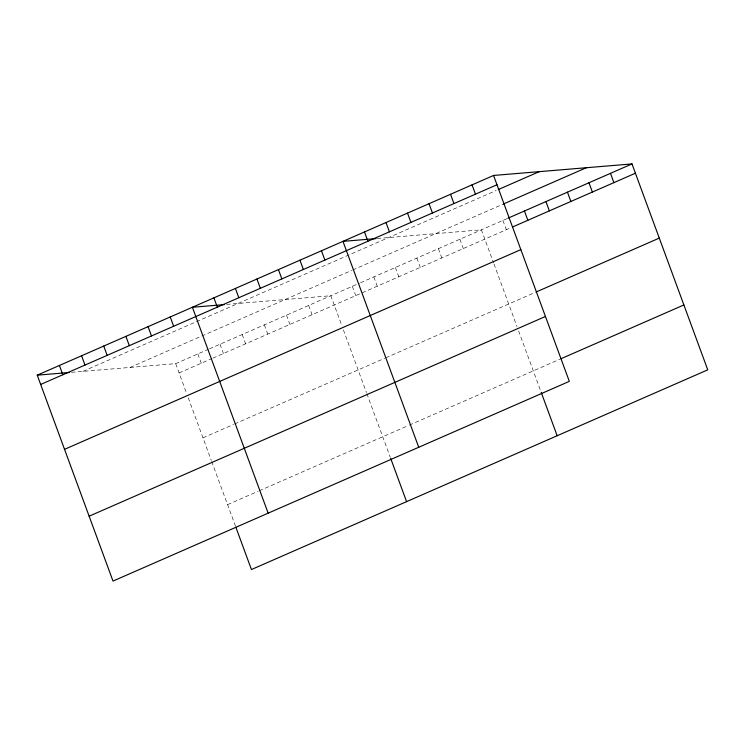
<?xml version="1.0" encoding="UTF-8"?>
<svg xmlns="http://www.w3.org/2000/svg" width="745" height="745" viewBox="0 0 745 745"><rect width="100%" height="100%" fill="white"/><g stroke="black" fill="none" stroke-linecap="round" stroke-linejoin="round"><path stroke-width="0.56" stroke-dasharray="3.73 2.79" d="M82.928 371.364L496.217 190.478M129.993 367.443L200.712 336.489M201.765 336.032L351.724 270.398M352.748 269.951L503.331 204.046M71.511 372.314L175.68 363.635L208.395 349.321M209.447 348.856L359.509 283.184M360.533 282.737L508.043 218.173M179.098 372.928L211.813 358.615M212.874 358.149L511.461 227.467M202.966 437.818L233.576 424.417M234.628 423.952L384.746 358.252M385.77 357.805L535.329 292.347M227.56 504.663L258.17 491.262M259.223 490.806L408.325 425.553M409.35 425.106L559.933 359.202M377.24 238.502L481.41 229.833L493.581 262.92M226.657 304.407L330.827 295.737L341.806 325.574M502.922 220.418L506.339 229.711M493.982 264L517.03 326.655M518.613 330.966L541.252 392.485M459.898 239.247L463.315 248.541M438.386 248.662L441.804 257.956M416.874 258.077L420.292 267.371M395.362 267.492L398.78 276.786M373.85 276.907L377.268 286.201M352.338 286.322L355.756 295.616M343.398 329.905L366.447 392.559M366.847 393.63L390.268 457.309M308.663 305.441L312.081 314.725M286.499 315.135L289.917 324.429M264.335 324.839L267.753 334.132M242.172 334.533L245.589 343.827M220.008 344.237L223.425 353.53M197.844 353.94L201.262 363.234M175.68 363.635L186.66 393.481M188.252 397.802L211.301 460.457M211.701 461.537L235.522 526.287"/><path stroke-width="1.12" d="M493.562 175.457L569.32 381.365L113.007 581.072L37.25 375.163L493.562 175.457L631.993 163.928L707.75 369.837L251.438 569.543L235.923 527.367M40.668 384.457L496.98 184.751M498.265 189.584L539.24 171.648M503.331 204.046L586.306 167.737M508.043 218.173L631.993 163.928M512.486 227.02L635.411 173.222M64.545 449.337L520.857 249.631M536.353 291.9L659.278 238.102M89.139 516.192L545.452 316.476M560.957 358.755L683.882 304.956M376.095 238.605L342.979 241.361L418.737 447.27M224.375 304.603L192.396 307.266L268.153 513.175M37.25 375.163L69.229 372.5M610.481 173.343L613.899 182.637M588.969 182.758L592.387 192.052M567.457 192.173L570.875 201.467M545.945 201.588L549.363 210.882M524.433 211.003L527.851 220.297M472.051 184.872L475.468 194.166M541.252 392.485L557.167 435.741M450.539 194.287L453.956 203.581M429.027 203.702L432.445 212.995M407.515 213.117L410.933 222.41M386.003 222.532L389.421 231.825M364.491 231.946L367.909 241.24M321.467 250.776L324.885 260.07M390.669 458.389L406.584 501.646M299.956 260.191L303.373 269.485M278.444 269.606L281.861 278.9M256.932 279.021L260.35 288.315M235.42 288.436L238.838 297.73M213.908 297.851L217.326 307.145M170.233 316.96L173.65 326.254M148.069 326.664L151.486 335.958M125.905 336.368L129.323 345.652M103.741 346.062L107.159 355.356M81.578 355.765L84.995 365.059M59.414 365.46L62.831 374.754"/></g></svg>
